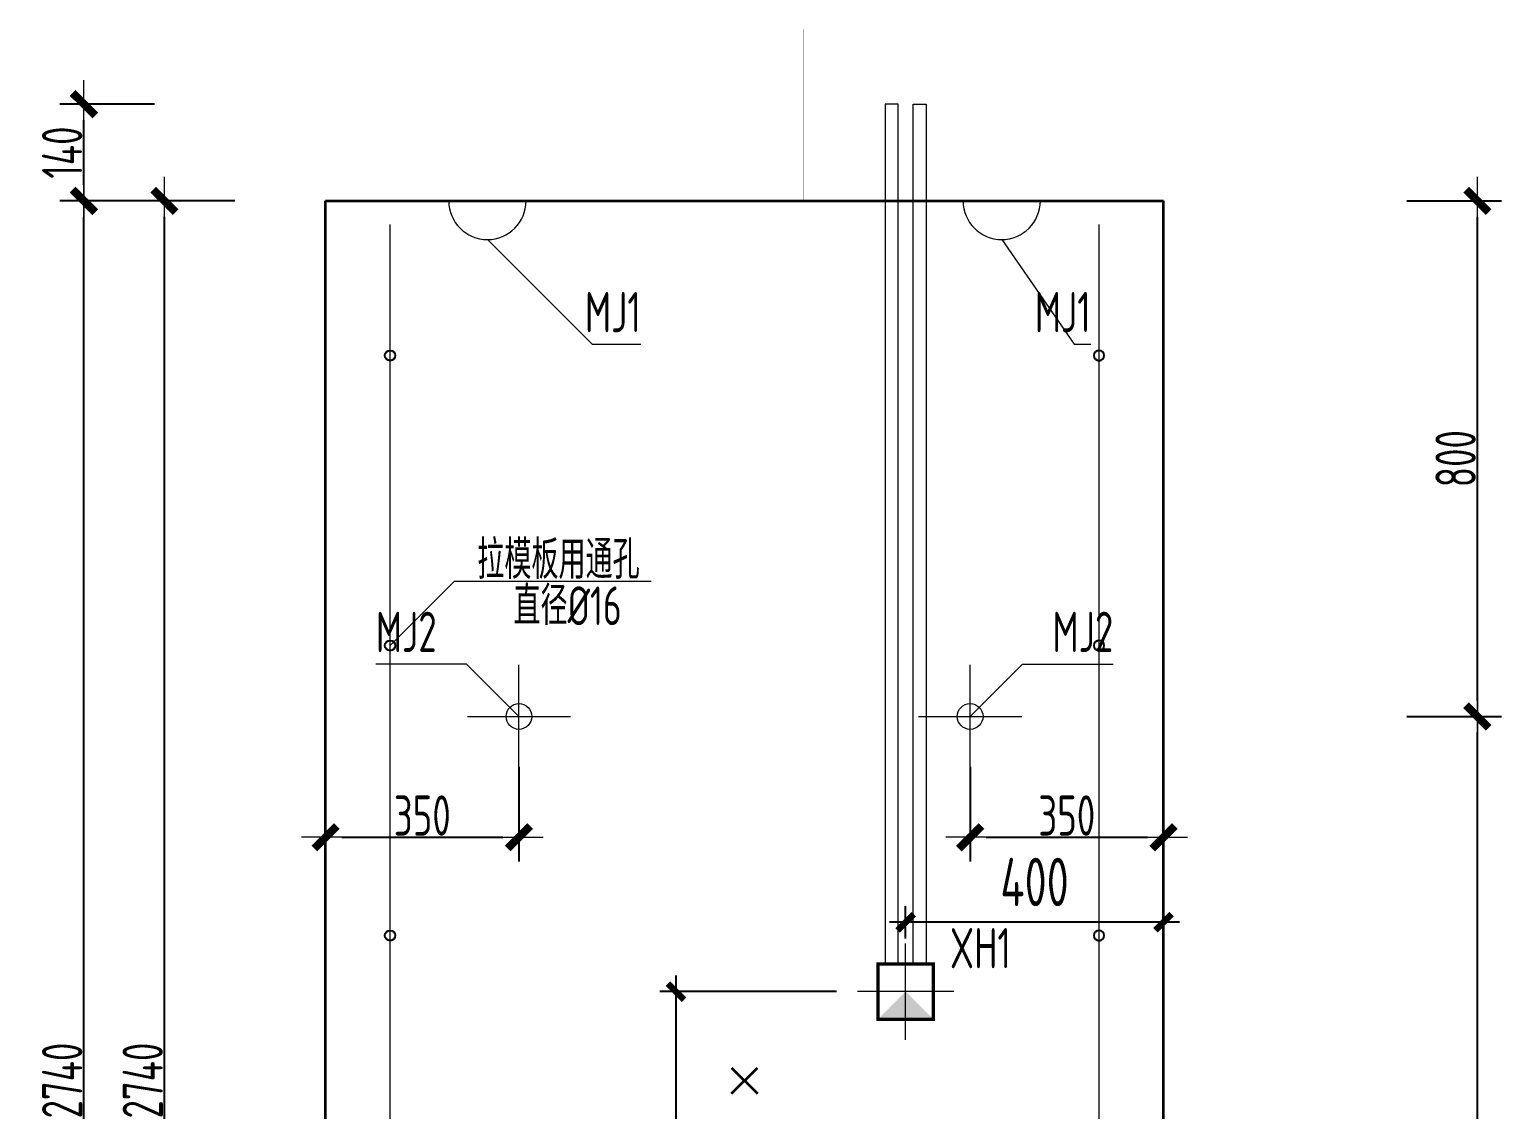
# Model space of a CAD drawing. Extents: x -85320 to 1679916, y -1321939 to 627.
# Drawn here: x 1292576 to 1301712, y -1093587 to -1086883 of the extents above; entities that cross this region are included whole.
import ezdxf
from ezdxf.enums import TextEntityAlignment as Align

# ---------------------------------------------------------------- set-up
doc = ezdxf.new("R2010")
doc.units = 0
doc.header["$LTSCALE"] = 1000
doc.linetypes.add('DOTE', pattern=[2.42, 2, -0.2, 0.02, -0.2])
for name, color, linetype in [('DIAN BOX', 7, 'Continuous'), ('S_WALL', 9, 'Continuous'), ('套筒垫片', 7, 'Continuous'), ('拉模', 7, 'Continuous'), ('详图符号', 7, 'Continuous')]:
    doc.layers.add(name, color=color, linetype=linetype)
for name, color, linetype, lineweight in [('WCOL', 7, 'Continuous', 0), ('参数表文字', 7, 'Continuous', 18), ('直线', 7, 'Continuous', 18), ('预制墙埋件', 8, 'Continuous', 18), ('预制墙墙身水平筋', 130, 'Continuous', 18), ('预制墙墙身纵向受力筋', 1, 'Continuous', 18), ('预制墙详图标注', 3, 'Continuous', 18), ('预制墙详图轮廓', 3, 'Continuous', 35)]:
    doc.layers.add(name, color=color, linetype=linetype, lineweight=lineweight)
doc.styles.add('TSSD_Dimension', font='tssdeng.shx', dxfattribs={"width": 0.7, "bigfont": 'hztxt.shx'})
doc.styles.add('TSSD_Num', font='tssdeng.shx', dxfattribs={"width": 0.7, "bigfont": 'hztxt.shx'})
doc.styles.add('TSSD_Rein', font='Tssdeng.shx', dxfattribs={"width": 0.7, "bigfont": 'hztxt.shx'})
doc.styles.add('样式 1', font='yjkeng.shx', dxfattribs={"width": 0.7, "bigfont": 'yjkchn.shx'})
doc.dimstyles.new('标注', dxfattribs={"dimtxt": 300, "dimasz": 100, "dimexe": 100, "dimexo": 250, "dimgap": 100, "dimtad": 1, "dimdec": 0, "dimlfac": 0.25, "dimzin": 0, "dimdsep": 46, "dimtxsty": 'TSSD_Dimension', "dimblk": 'ARCHTICK', "dimcen": 0, "dimdle": 100, "dimclrt": 7, "dimadec": 0, "dimazin": 0, "dimtfac": 1, "dimtdec": 0, "dimtix": 1, "dimtmove": 2, "dimatfit": 3, "dimfxl": 1, "dimtolj": 1, "dimtzin": 0, "dimarcsym": 0})
doc.dimstyles.new('盈建科结构', dxfattribs={"dimscale": 100, "dimtxt": 2.5, "dimasz": 1, "dimexe": 1.5, "dimexo": 0.625, "dimgap": 0.1, "dimtad": 1, "dimdec": 0, "dimrnd": 1, "dimzin": 0, "dimdsep": 46, "dimtxsty": '样式 1', "dimblk": '_yjkbk', "dimblk1": 'ARCHTICK', "dimblk2": 'ARCHTICK', "dimcen": 0.09, "dimadec": 0, "dimazin": 0, "dimtfac": 1, "dimtdec": 4, "dimtix": 1, "dimtmove": 2, "dimatfit": 3, "dimfxl": 1, "dimtolj": 1, "dimtzin": 0, "dimarcsym": 0})

# ---------------------------------------------------------------- blocks, each defined once
blk = doc.blocks.new('_yjkbk')
blk.add_line((-1, 0), (1.5, 0))
blk.add_lwpolyline([(-0.7, -0.7, 0.5, 0.5, 0), (0.7, 0.7, 0.5, 0.5, 0)], format="xyseb")
blk = doc.blocks.new('*D3679')
at = {"layer": 'Defpoints', "color": 0, "transparency": 16777216}
for p in [(1301062.1, -1087947.1), (1301562.1, -1087947.1), (1301062.1, -1091147.1)]:
    blk.add_point(p, dxfattribs=at)
at = {"layer": '预制墙详图标注', "color": 0, "lineweight": -2, "transparency": 16777216}
for p, q in [((1301124.6, -1087947.1), (1301712.1, -1087947.1)), ((1301562.1, -1091047.1), (1301562.1, -1088047.1)), ((1301124.6, -1091147.1), (1301712.1, -1091147.1))]:
    blk.add_line(p, q, dxfattribs=at)
at = {"layer": '预制墙详图标注', "color": 0, "lineweight": -2, "transparency": 16777216, "xscale": 100, "yscale": 100, "zscale": 100}
for p, rotation in [((1301562.1, -1087947.1), 90), ((1301562.1, -1091147.1), 270)]:
    blk.add_blockref('_yjkbk', p, dxfattribs=dict(at, rotation=rotation))
at = {"layer": '预制墙详图标注', "color": 0, "transparency": 16777216, "insert": (1301552.1, -1089547.1), "char_height": 250, "attachment_point": 8, "rotation": 90, "style": '样式 1'}
blk.add_mtext('\\A1;800', dxfattribs=at)
blk = doc.blocks.new('_ArchTick')
at = {"color": 0, "linetype": 'ByBlock', "const_width": 0.4}
blk.add_lwpolyline([(-0.5, -0.5), (0.5, 0.5)], dxfattribs=at)
blk = doc.blocks.new('*D3727')
at = {"layer": 'Defpoints', "color": 0, "transparency": 16777216}
for p in [(1298013.8, -1092424.3), (1299613.8, -1092693.2), (1298013.8, -1092775.1)]:
    blk.add_point(p, dxfattribs=at)
at = {"layer": 'WCOL', "color": 0, "lineweight": -2, "transparency": 16777216}
for p, q in [((1298013.8, -1092525.1), (1298013.8, -1092324.3)), ((1299613.8, -1092443.2), (1299613.8, -1092324.3)), ((1299713.8, -1092424.3), (1297913.8, -1092424.3))]:
    blk.add_line(p, q, dxfattribs=at)
at = {"layer": 'WCOL', "color": 0, "lineweight": -2, "transparency": 16777216, "xscale": 100, "yscale": 100, "zscale": 100, "rotation": 180}
blk.add_blockref('_ArchTick', (1298013.8, -1092424.3), dxfattribs=at)
at = {"layer": 'WCOL', "color": 0, "lineweight": -2, "transparency": 16777216, "xscale": 100, "yscale": 100, "zscale": 100}
blk.add_blockref('_ArchTick', (1299613.8, -1092424.3), dxfattribs=at)
at = {"layer": 'WCOL', "color": 7, "transparency": 16777216, "insert": (1298813.8, -1092174.3), "char_height": 300, "attachment_point": 5, "style": 'TSSD_Dimension'}
blk.add_mtext('\\A1;400', dxfattribs=at)
blk = doc.blocks.new('*D3728')
at = {"layer": 'Defpoints', "color": 0, "transparency": 16777216}
for p in [(1296588.8, -1092855.1), (1297834.5, -1092855.1), (1296810.7, -1098867.1)]:
    blk.add_point(p, dxfattribs=at)
at = {"layer": 'WCOL', "color": 0, "lineweight": -2, "transparency": 16777216}
for p, q in [((1296588.8, -1098967.1), (1296588.8, -1092755.1)), ((1297584.5, -1092855.1), (1296488.8, -1092855.1)), ((1296560.7, -1098867.1), (1296488.8, -1098867.1))]:
    blk.add_line(p, q, dxfattribs=at)
at = {"layer": 'WCOL', "color": 0, "lineweight": -2, "transparency": 16777216, "xscale": 100, "yscale": 100, "zscale": 100}
for p, rotation in [((1296588.8, -1092855.1), 90), ((1296588.8, -1098867.1), 270)]:
    blk.add_blockref('_ArchTick', p, dxfattribs=dict(at, rotation=rotation))
at = {"layer": 'WCOL', "color": 7, "transparency": 16777216, "insert": (1296338.8, -1095185.5), "char_height": 300, "attachment_point": 5, "rotation": 90, "style": 'TSSD_Dimension'}
blk.add_mtext('\\A1;1503', dxfattribs=at)
blk = doc.blocks.new('*D3729')
at = {"layer": 'Defpoints', "color": 0, "transparency": 16777216}
for p in [(1294413.8, -1091397.1), (1295613.8, -1091397.1), (1295613.8, -1091897.1)]:
    blk.add_point(p, dxfattribs=at)
at = {"layer": '预制墙详图标注', "color": 0, "lineweight": -2, "transparency": 16777216}
for p, q in [((1294413.8, -1091459.6), (1294413.8, -1092047.1)), ((1295613.8, -1091459.6), (1295613.8, -1092047.1)), ((1294513.8, -1091897.1), (1295513.8, -1091897.1))]:
    blk.add_line(p, q, dxfattribs=at)
at = {"layer": '预制墙详图标注', "color": 0, "lineweight": -2, "transparency": 16777216, "xscale": 100, "yscale": 100, "zscale": 100, "rotation": 180}
blk.add_blockref('_yjkbk', (1294413.8, -1091897.1), dxfattribs=at)
at = {"layer": '预制墙详图标注', "color": 0, "lineweight": -2, "transparency": 16777216, "xscale": 100, "yscale": 100, "zscale": 100}
blk.add_blockref('_yjkbk', (1295613.8, -1091897.1), dxfattribs=at)
at = {"layer": '预制墙详图标注', "color": 0, "transparency": 16777216, "insert": (1295013.8, -1091887.1), "char_height": 250, "attachment_point": 8, "style": '样式 1'}
blk.add_mtext('\\A1;350', dxfattribs=at)
blk = doc.blocks.new('*D3731')
at = {"layer": 'Defpoints', "color": 0, "transparency": 16777216}
for p in [(1298413.8, -1091397.1), (1299613.8, -1091397.1), (1299613.8, -1091897.1)]:
    blk.add_point(p, dxfattribs=at)
at = {"layer": '预制墙详图标注', "color": 0, "lineweight": -2, "transparency": 16777216}
for p, q in [((1298413.8, -1091459.6), (1298413.8, -1092047.1)), ((1299613.8, -1091459.6), (1299613.8, -1092047.1)), ((1298513.8, -1091897.1), (1299513.8, -1091897.1))]:
    blk.add_line(p, q, dxfattribs=at)
at = {"layer": '预制墙详图标注', "color": 0, "lineweight": -2, "transparency": 16777216, "xscale": 100, "yscale": 100, "zscale": 100, "rotation": 180}
blk.add_blockref('_yjkbk', (1298413.8, -1091897.1), dxfattribs=at)
at = {"layer": '预制墙详图标注', "color": 0, "lineweight": -2, "transparency": 16777216, "xscale": 100, "yscale": 100, "zscale": 100}
blk.add_blockref('_yjkbk', (1299613.8, -1091897.1), dxfattribs=at)
at = {"layer": '预制墙详图标注', "color": 0, "transparency": 16777216, "insert": (1299013.8, -1091887.1), "char_height": 250, "attachment_point": 8, "style": '样式 1'}
blk.add_mtext('\\A1;350', dxfattribs=at)
blk = doc.blocks.new('*D3741')
at = {"layer": 'Defpoints', "color": 0, "transparency": 16777216}
for p in [(1293413.8, -1087947.1), (1293913.8, -1087947.1), (1293913.8, -1098867.1)]:
    blk.add_point(p, dxfattribs=at)
at = {"layer": '预制墙详图标注', "color": 0, "lineweight": -2, "transparency": 16777216}
for p, q in [((1293851.3, -1087947.1), (1293263.8, -1087947.1)), ((1293413.8, -1098767.1), (1293413.8, -1088047.1)), ((1293851.3, -1098867.1), (1293263.8, -1098867.1))]:
    blk.add_line(p, q, dxfattribs=at)
at = {"layer": '预制墙详图标注', "color": 0, "lineweight": -2, "transparency": 16777216, "xscale": 100, "yscale": 100, "zscale": 100}
for p, rotation in [((1293413.8, -1087947.1), 90), ((1293413.8, -1098867.1), 270)]:
    blk.add_blockref('_yjkbk', p, dxfattribs=dict(at, rotation=rotation))
at = {"layer": '预制墙详图标注', "color": 0, "transparency": 16777216, "insert": (1293403.8, -1093407.1), "char_height": 250, "attachment_point": 8, "rotation": 90, "style": '样式 1'}
blk.add_mtext('\\A1;2740', dxfattribs=at)
blk = doc.blocks.new('*D3742')
at = {"layer": 'Defpoints', "color": 0, "transparency": 16777216}
for p in [(1292913.8, -1087947.1), (1293413.8, -1087947.1), (1293413.8, -1098867.1)]:
    blk.add_point(p, dxfattribs=at)
at = {"layer": '预制墙详图标注', "color": 0, "lineweight": -2, "transparency": 16777216}
for p, q in [((1293351.3, -1087947.1), (1292763.8, -1087947.1)), ((1292913.8, -1098767.1), (1292913.8, -1088047.1)), ((1293351.3, -1098867.1), (1292763.8, -1098867.1))]:
    blk.add_line(p, q, dxfattribs=at)
at = {"layer": '预制墙详图标注', "color": 0, "lineweight": -2, "transparency": 16777216, "xscale": 100, "yscale": 100, "zscale": 100}
for p, rotation in [((1292913.8, -1087947.1), 90), ((1292913.8, -1098867.1), 270)]:
    blk.add_blockref('_yjkbk', p, dxfattribs=dict(at, rotation=rotation))
at = {"layer": '预制墙详图标注', "color": 0, "transparency": 16777216, "insert": (1292903.8, -1093407.1), "char_height": 250, "attachment_point": 8, "rotation": 90, "style": '样式 1'}
blk.add_mtext('\\A1;2740', dxfattribs=at)
blk = doc.blocks.new('*D3743')
at = {"layer": 'Defpoints', "color": 0, "transparency": 16777216}
for p in [(1292913.8, -1087347.1), (1293413.8, -1087347.1), (1293413.8, -1087947.1)]:
    blk.add_point(p, dxfattribs=at)
at = {"layer": '预制墙详图标注', "color": 0, "lineweight": -2, "transparency": 16777216}
for p, q in [((1293351.3, -1087347.1), (1292763.8, -1087347.1)), ((1292913.8, -1087847.1), (1292913.8, -1087447.1)), ((1293351.3, -1087947.1), (1292763.8, -1087947.1))]:
    blk.add_line(p, q, dxfattribs=at)
at = {"layer": '预制墙详图标注', "color": 0, "lineweight": -2, "transparency": 16777216, "xscale": 100, "yscale": 100, "zscale": 100}
for p, rotation in [((1292913.8, -1087347.1), 90), ((1292913.8, -1087947.1), 270)]:
    blk.add_blockref('_yjkbk', p, dxfattribs=dict(at, rotation=rotation))
at = {"layer": '预制墙详图标注', "color": 0, "transparency": 16777216, "insert": (1292903.8, -1087647.1), "char_height": 250, "attachment_point": 8, "rotation": 90, "style": '样式 1'}
blk.add_mtext('\\A1;140', dxfattribs=at)
blk = doc.blocks.new('*D3752')
at = {"layer": 'Defpoints', "color": 0, "transparency": 16777216}
for p in [(1301062.1, -1091147.1), (1301562.1, -1091147.1), (1301062.1, -1096667.1)]:
    blk.add_point(p, dxfattribs=at)
at = {"layer": '预制墙详图标注', "color": 0, "lineweight": -2, "transparency": 16777216}
for p, q in [((1301124.6, -1091147.1), (1301712.1, -1091147.1)), ((1301562.1, -1096567.1), (1301562.1, -1091247.1)), ((1301124.6, -1096667.1), (1301712.1, -1096667.1))]:
    blk.add_line(p, q, dxfattribs=at)
at = {"layer": '预制墙详图标注', "color": 0, "lineweight": -2, "transparency": 16777216, "xscale": 100, "yscale": 100, "zscale": 100}
for p, rotation in [((1301562.1, -1091147.1), 90), ((1301562.1, -1096667.1), 270)]:
    blk.add_blockref('_yjkbk', p, dxfattribs=dict(at, rotation=rotation))
at = {"layer": '预制墙详图标注', "color": 0, "transparency": 16777216, "insert": (1301552.1, -1093907.1), "char_height": 250, "attachment_point": 8, "rotation": 90, "style": '样式 1'}
blk.add_mtext('\\A1;1390', dxfattribs=at)
blk = doc.blocks.new('线盒')
at = {"layer": 'DIAN BOX'}
h = blk.add_hatch(color=256, dxfattribs=at)
h.dxf.hatch_style = 1
h.paths.add_polyline_path([(1465682.5, -670175.4), (1465854.5, -670347.4), (1465510.5, -670347.4)])
at = {"color": 6, "const_width": 20}
blk.add_lwpolyline([(1465510.5, -670003.4), (1465854.5, -670003.4), (1465854.5, -670347.4), (1465510.5, -670347.4), (1465510.5, -670003.4)], dxfattribs=at)
at = {"layer": 'WCOL', "color": 4, "linetype": 'DOTE'}
for p, q in [((1465682.5, -670474.8), (1465682.5, -669876.1)), ((1465383.1, -670175.4), (1465981.8, -670175.4))]:
    blk.add_line(p, q, dxfattribs=at)
at = {"layer": 'WCOL', "color": 5}
blk.add_lwpolyline([(1465510.5, -670347.4), (1465854.5, -670347.4), (1465854.5, -670003.4), (1465510.5, -670003.4)], close=True, dxfattribs=at)
blk = doc.blocks.new('*D3015')
at = {"layer": 'Defpoints', "color": 0, "transparency": 16777216}
for p in [(1020088.1, -842246.6), (1021395.2, -842246.6), (1021395.2, -843206.6)]:
    blk.add_point(p, dxfattribs=at)
at = {"layer": '拉模', "color": 0, "lineweight": -2, "transparency": 16777216}
for p, q in [((1020088.1, -843306.6), (1020088.1, -842146.6)), ((1021145.2, -842246.6), (1019988.1, -842246.6)), ((1021145.2, -843206.6), (1019988.1, -843206.6))]:
    blk.add_line(p, q, dxfattribs=at)
at = {"layer": '拉模', "color": 0, "lineweight": -2, "transparency": 16777216, "xscale": 100, "yscale": 100, "zscale": 100}
for p, rotation in [((1020088.1, -842246.6), 90), ((1020088.1, -843206.6), 270)]:
    blk.add_blockref('_ArchTick', p, dxfattribs=dict(at, rotation=rotation))
at = {"layer": '拉模', "color": 7, "transparency": 16777216, "insert": (1019838.1, -842726.6), "char_height": 300, "attachment_point": 5, "rotation": 90, "style": 'TSSD_Dimension'}
blk.add_mtext('\\A1;240', dxfattribs=at)
blk = doc.blocks.new('*D3016')
at = {"layer": 'Defpoints', "color": 0, "transparency": 16777216}
for p in [(1021567.4, -839193.9), (1021167.4, -839294.6), (1021567.4, -839294.6)]:
    blk.add_point(p, dxfattribs=at)
at = {"layer": '拉模', "color": 0, "lineweight": -2, "transparency": 16777216}
for p, q in [((1021167.4, -839044.6), (1021167.4, -839093.9)), ((1021567.4, -839044.6), (1021567.4, -839093.9)), ((1021167.4, -839193.9), (1021067.4, -839193.9)), ((1021167.4, -839193.9), (1021567.4, -839193.9)), ((1021567.4, -839193.9), (1021667.4, -839193.9))]:
    blk.add_line(p, q, dxfattribs=at)
at = {"layer": '拉模', "color": 0, "lineweight": -2, "transparency": 16777216, "xscale": 100, "yscale": 100, "zscale": 100}
blk.add_blockref('_ArchTick', (1021167.4, -839193.9), dxfattribs=at)
at = {"layer": '拉模', "color": 0, "lineweight": -2, "transparency": 16777216, "xscale": 100, "yscale": 100, "zscale": 100, "rotation": 180}
blk.add_blockref('_ArchTick', (1021567.4, -839193.9), dxfattribs=at)
at = {"layer": '拉模', "color": 7, "transparency": 16777216, "insert": (1021367.4, -838943.9), "char_height": 300, "attachment_point": 5, "style": 'TSSD_Dimension'}
blk.add_mtext('\\A1;100', dxfattribs=at)
blk = doc.blocks.new('*D3017')
at = {"layer": 'Defpoints', "color": 0, "transparency": 16777216}
for p in [(1021567.4, -840446.6), (1020088.1, -842246.6), (1021567.4, -842246.6)]:
    blk.add_point(p, dxfattribs=at)
at = {"layer": '拉模', "color": 0, "lineweight": -2, "transparency": 16777216}
for p, q in [((1020088.1, -840346.6), (1020088.1, -842346.6)), ((1021317.4, -840446.6), (1019988.1, -840446.6)), ((1021317.4, -842246.6), (1019988.1, -842246.6))]:
    blk.add_line(p, q, dxfattribs=at)
at = {"layer": '拉模', "color": 0, "lineweight": -2, "transparency": 16777216, "xscale": 100, "yscale": 100, "zscale": 100}
for p, rotation in [((1020088.1, -840446.6), 90), ((1020088.1, -842246.6), 270)]:
    blk.add_blockref('_ArchTick', p, dxfattribs=dict(at, rotation=rotation))
at = {"layer": '拉模', "color": 7, "transparency": 16777216, "insert": (1019838.1, -841346.6), "char_height": 300, "attachment_point": 5, "rotation": 90, "style": 'TSSD_Dimension'}
blk.add_mtext('\\A1;450', dxfattribs=at)
blk = doc.blocks.new('*D3018')
at = {"layer": 'Defpoints', "color": 0, "transparency": 16777216}
for p in [(1021567.4, -838646.6), (1020088.1, -840446.6), (1021567.4, -840446.6)]:
    blk.add_point(p, dxfattribs=at)
at = {"layer": '拉模', "color": 0, "lineweight": -2, "transparency": 16777216}
for p, q in [((1020088.1, -838546.6), (1020088.1, -840546.6)), ((1021317.4, -838646.6), (1019988.1, -838646.6)), ((1021317.4, -840446.6), (1019988.1, -840446.6))]:
    blk.add_line(p, q, dxfattribs=at)
at = {"layer": '拉模', "color": 0, "lineweight": -2, "transparency": 16777216, "xscale": 100, "yscale": 100, "zscale": 100}
for p, rotation in [((1020088.1, -838646.6), 90), ((1020088.1, -840446.6), 270)]:
    blk.add_blockref('_ArchTick', p, dxfattribs=dict(at, rotation=rotation))
at = {"layer": '拉模', "color": 7, "transparency": 16777216, "insert": (1019838.1, -839546.6), "char_height": 300, "attachment_point": 5, "rotation": 90, "style": 'TSSD_Dimension'}
blk.add_mtext('\\A1;450', dxfattribs=at)
blk = doc.blocks.new('*D3019')
at = {"layer": 'Defpoints', "color": 0, "transparency": 16777216}
for p in [(1021567.4, -836846.6), (1020088.1, -838646.6), (1021567.4, -838646.6)]:
    blk.add_point(p, dxfattribs=at)
at = {"layer": '拉模', "color": 0, "lineweight": -2, "transparency": 16777216}
for p, q in [((1020088.1, -836746.6), (1020088.1, -838746.6)), ((1021317.4, -836846.6), (1019988.1, -836846.6)), ((1021317.4, -838646.6), (1019988.1, -838646.6))]:
    blk.add_line(p, q, dxfattribs=at)
at = {"layer": '拉模', "color": 0, "lineweight": -2, "transparency": 16777216, "xscale": 100, "yscale": 100, "zscale": 100}
for p, rotation in [((1020088.1, -836846.6), 90), ((1020088.1, -838646.6), 270)]:
    blk.add_blockref('_ArchTick', p, dxfattribs=dict(at, rotation=rotation))
at = {"layer": '拉模', "color": 7, "transparency": 16777216, "insert": (1019838.1, -837746.6), "char_height": 300, "attachment_point": 5, "rotation": 90, "style": 'TSSD_Dimension'}
blk.add_mtext('\\A1;450', dxfattribs=at)
blk = doc.blocks.new('*D3020')
at = {"layer": 'Defpoints', "color": 0, "transparency": 16777216}
for p in [(1021567.4, -835046.6), (1020088.1, -836846.6), (1021567.4, -836846.6)]:
    blk.add_point(p, dxfattribs=at)
at = {"layer": '拉模', "color": 0, "lineweight": -2, "transparency": 16777216}
for p, q in [((1020088.1, -834946.6), (1020088.1, -836946.6)), ((1021317.4, -835046.6), (1019988.1, -835046.6)), ((1021317.4, -836846.6), (1019988.1, -836846.6))]:
    blk.add_line(p, q, dxfattribs=at)
at = {"layer": '拉模', "color": 0, "lineweight": -2, "transparency": 16777216, "xscale": 100, "yscale": 100, "zscale": 100}
for p, rotation in [((1020088.1, -835046.6), 90), ((1020088.1, -836846.6), 270)]:
    blk.add_blockref('_ArchTick', p, dxfattribs=dict(at, rotation=rotation))
at = {"layer": '拉模', "color": 7, "transparency": 16777216, "insert": (1019838.1, -835946.6), "char_height": 300, "attachment_point": 5, "rotation": 90, "style": 'TSSD_Dimension'}
blk.add_mtext('\\A1;450', dxfattribs=at)
blk = doc.blocks.new('*D3021')
at = {"layer": 'Defpoints', "color": 0, "transparency": 16777216}
for p in [(1021567.4, -833246.6), (1020088.1, -835046.6), (1021567.4, -835046.6)]:
    blk.add_point(p, dxfattribs=at)
at = {"layer": '拉模', "color": 0, "lineweight": -2, "transparency": 16777216}
for p, q in [((1020088.1, -833146.6), (1020088.1, -835146.6)), ((1021317.4, -833246.6), (1019988.1, -833246.6)), ((1021317.4, -835046.6), (1019988.1, -835046.6))]:
    blk.add_line(p, q, dxfattribs=at)
at = {"layer": '拉模', "color": 0, "lineweight": -2, "transparency": 16777216, "xscale": 100, "yscale": 100, "zscale": 100}
for p, rotation in [((1020088.1, -833246.6), 90), ((1020088.1, -835046.6), 270)]:
    blk.add_blockref('_ArchTick', p, dxfattribs=dict(at, rotation=rotation))
at = {"layer": '拉模', "color": 7, "transparency": 16777216, "insert": (1019838.1, -834146.6), "char_height": 300, "attachment_point": 5, "rotation": 90, "style": 'TSSD_Dimension'}
blk.add_mtext('\\A1;450', dxfattribs=at)
blk = doc.blocks.new('*D3022')
at = {"layer": 'Defpoints', "color": 0, "transparency": 16777216}
for p in [(1020088.1, -832286.6), (1021567.4, -832286.6), (1021567.4, -833246.6)]:
    blk.add_point(p, dxfattribs=at)
at = {"layer": '拉模', "color": 0, "lineweight": -2, "transparency": 16777216}
for p, q in [((1020088.1, -833346.6), (1020088.1, -832186.6)), ((1021317.4, -832286.6), (1019988.1, -832286.6)), ((1021317.4, -833246.6), (1019988.1, -833246.6))]:
    blk.add_line(p, q, dxfattribs=at)
at = {"layer": '拉模', "color": 0, "lineweight": -2, "transparency": 16777216, "xscale": 100, "yscale": 100, "zscale": 100}
for p, rotation in [((1020088.1, -832286.6), 90), ((1020088.1, -833246.6), 270)]:
    blk.add_blockref('_ArchTick', p, dxfattribs=dict(at, rotation=rotation))
at = {"layer": '拉模', "color": 7, "transparency": 16777216, "insert": (1019838.1, -832766.6), "char_height": 300, "attachment_point": 5, "rotation": 90, "style": 'TSSD_Dimension'}
blk.add_mtext('\\A1;240', dxfattribs=at)
blk = doc.blocks.new('拉模孔')
at = {"layer": 'S_WALL'}
for centre in [(1021567.4, -833246.6), (1021567.4, -835046.6), (1021567.4, -836846.6), (1021567.4, -838646.6), (1021567.4, -840446.6), (1021567.4, -842246.6)]:
    blk.add_circle(centre, 32, dxfattribs=at)
at = {"layer": '拉模', "color": 3, "lineweight": 0}
blk.add_line((1021567.4, -843206.6), (1021567.4, -832432.7), dxfattribs=at)
at = {"layer": '拉模', "color": 3}
for base, p1, p2, picture, middle in [((1020088.1, -832286.6), (1021567.4, -833246.6), (1021567.4, -832286.6), '*D3022', (1019838.1, -832766.6)), ((1020088.1, -835046.6), (1021567.4, -833246.6), (1021567.4, -835046.6), '*D3021', (1019838.1, -834146.6)), ((1020088.1, -836846.6), (1021567.4, -835046.6), (1021567.4, -836846.6), '*D3020', (1019838.1, -835946.6)), ((1020088.1, -838646.6), (1021567.4, -836846.6), (1021567.4, -838646.6), '*D3019', (1019838.1, -837746.6)), ((1020088.1, -840446.6), (1021567.4, -838646.6), (1021567.4, -840446.6), '*D3018', (1019838.1, -839546.6)), ((1020088.1, -842246.6), (1021567.4, -840446.6), (1021567.4, -842246.6), '*D3017', (1019838.1, -841346.6)), ((1020088.1, -842246.6), (1021395.2, -843206.6), (1021395.2, -842246.6), '*D3015', (1019838.1, -842726.6))]:
    dim = blk.add_linear_dim(base=base, p1=p1, p2=p2, angle=90, dimstyle='标注', dxfattribs=at)
    dim.commit()
    dim.dimension.update_dxf_attribs({"geometry": picture, "text_midpoint": middle})
dim = blk.add_linear_dim(base=(1021567.4, -839193.9), p1=(1021167.4, -839294.6), p2=(1021567.4, -839294.6), dimstyle='标注', dxfattribs=at)
dim.commit()
dim.dimension.update_dxf_attribs({"geometry": '*D3016', "text_midpoint": (1021367.4, -838943.9)})

msp = doc.modelspace()

# ---------------------------------------------------------------- linework, layer by layer
at = {"layer": 'S_WALL'}
for centre in [(1294813.828, -1088907.058), (1294813.828, -1090707.058), (1294813.828, -1092507.058)]:
    msp.add_circle(centre, 32, dxfattribs=at)
at = {"layer": 'WCOL', "color": 7}
for points in [[(1297886.586, -1092683.058), (1297966.586, -1092683.058), (1297966.586, -1087347.058), (1297886.586, -1087347.058)], [(1298141.069, -1092683.058), (1298061.069, -1092683.058), (1298061.069, -1087347.058), (1298141.069, -1087347.058)]]:
    msp.add_lwpolyline(points, close=True, dxfattribs=at)
at = {"layer": '套筒垫片', "linetype": 'Continuous', "lineweight": 0}
msp.add_lwpolyline([(1294813.828, -1090707.058), (1295213.828, -1090307.058), (1296433.902, -1090307.058)], dxfattribs=at)
at = {"layer": '拉模', "color": 3, "lineweight": 0}
msp.add_line((1294813.828, -1098867.058), (1294813.828, -1088093.158), dxfattribs=at)
at = {"layer": '直线', "lineweight": 18}
for points in [[(1295417.828, -1088187.058), (1296067.828, -1088837.058), (1296370.712, -1088837.058)], [(1298609.828, -1088187.058), (1299059.828, -1088837.058), (1299162.712, -1088837.058)], [(1295613.828, -1091147.058), (1295288.828, -1090822.058), (1294725.366, -1090822.058)], [(1298413.828, -1091147.058), (1298738.828, -1090822.058), (1299302.289, -1090822.058)]]:
    msp.add_lwpolyline(points, dxfattribs=at)
at = {"layer": '预制墙埋件', "lineweight": 18}
for p, q in [((1295613.828, -1091467.058), (1295613.828, -1090827.058)), ((1298413.828, -1091467.058), (1298413.828, -1090827.058)), ((1295293.828, -1091147.058), (1295933.828, -1091147.058)), ((1298093.828, -1091147.058), (1298733.828, -1091147.058))]:
    msp.add_line(p, q, dxfattribs=at)
for centre in [(1295613.828, -1091147.058), (1298413.828, -1091147.058)]:
    msp.add_circle(centre, 80, dxfattribs=at)
for centre in [(1295417.828, -1087947.058), (1298609.828, -1087947.058)]:
    msp.add_arc(centre, 240, 180, 0, dxfattribs=at)
at = {"layer": '预制墙墙身水平筋', "lineweight": 18, "const_width": 0.18}
for points in [[(1293750.363, -1088107.058), (1293613.828, -1088107.058), (1293613.828, -1088067.058), (1294413.828, -1088067.058), (1294413.828, -1088107.058), (1293613.828, -1088107.058), (1293613.828, -1088067.058), (1293750.363, -1088067.058)], [(1293750.363, -1088107.058), (1293613.828, -1088107.058), (1293613.828, -1088067.058), (1294413.828, -1088067.058), (1294413.828, -1088107.058), (1293613.828, -1088107.058), (1293613.828, -1088067.058), (1293750.363, -1088067.058)], [(1299613.828, -1088067.058), (1300413.828, -1088067.058), (1300413.828, -1088107.058), (1300277.292, -1088107.058), (1300277.292, -1088067.058), (1300413.828, -1088067.058), (1300413.828, -1088107.058), (1299613.828, -1088107.058)], [(1299613.828, -1088067.058), (1300413.828, -1088067.058), (1300413.828, -1088107.058), (1300277.292, -1088107.058), (1300277.292, -1088067.058), (1300413.828, -1088067.058), (1300413.828, -1088107.058), (1299613.828, -1088107.058)], [(1293750.363, -1088927.058), (1293613.828, -1088927.058), (1293613.828, -1088887.058), (1294413.828, -1088887.058), (1294413.828, -1088927.058), (1293613.828, -1088927.058), (1293613.828, -1088887.058), (1293750.363, -1088887.058)], [(1293750.363, -1088927.058), (1293613.828, -1088927.058), (1293613.828, -1088887.058), (1294413.828, -1088887.058), (1294413.828, -1088927.058), (1293613.828, -1088927.058), (1293613.828, -1088887.058), (1293750.363, -1088887.058)], [(1299613.828, -1088887.058), (1300413.828, -1088887.058), (1300413.828, -1088927.058), (1300277.292, -1088927.058), (1300277.292, -1088887.058), (1300413.828, -1088887.058), (1300413.828, -1088927.058), (1299613.828, -1088927.058)], [(1299613.828, -1088887.058), (1300413.828, -1088887.058), (1300413.828, -1088927.058), (1300277.292, -1088927.058), (1300277.292, -1088887.058), (1300413.828, -1088887.058), (1300413.828, -1088927.058), (1299613.828, -1088927.058)], [(1293750.363, -1089727.058), (1293613.828, -1089727.058), (1293613.828, -1089687.058), (1294413.828, -1089687.058), (1294413.828, -1089727.058), (1293613.828, -1089727.058), (1293613.828, -1089687.058), (1293750.363, -1089687.058)], [(1293750.363, -1089727.058), (1293613.828, -1089727.058), (1293613.828, -1089687.058), (1294413.828, -1089687.058), (1294413.828, -1089727.058), (1293613.828, -1089727.058), (1293613.828, -1089687.058), (1293750.363, -1089687.058)], [(1299613.828, -1089687.058), (1300413.828, -1089687.058), (1300413.828, -1089727.058), (1300277.292, -1089727.058), (1300277.292, -1089687.058), (1300413.828, -1089687.058), (1300413.828, -1089727.058), (1299613.828, -1089727.058)], [(1299613.828, -1089687.058), (1300413.828, -1089687.058), (1300413.828, -1089727.058), (1300277.292, -1089727.058), (1300277.292, -1089687.058), (1300413.828, -1089687.058), (1300413.828, -1089727.058), (1299613.828, -1089727.058)], [(1293750.363, -1090527.058), (1293613.828, -1090527.058), (1293613.828, -1090487.058), (1294413.828, -1090487.058), (1294413.828, -1090527.058), (1293613.828, -1090527.058), (1293613.828, -1090487.058), (1293750.363, -1090487.058)], [(1293750.363, -1090527.058), (1293613.828, -1090527.058), (1293613.828, -1090487.058), (1294413.828, -1090487.058), (1294413.828, -1090527.058), (1293613.828, -1090527.058), (1293613.828, -1090487.058), (1293750.363, -1090487.058)], [(1299613.828, -1090487.058), (1300413.828, -1090487.058), (1300413.828, -1090527.058), (1300277.292, -1090527.058), (1300277.292, -1090487.058), (1300413.828, -1090487.058), (1300413.828, -1090527.058), (1299613.828, -1090527.058)], [(1299613.828, -1090487.058), (1300413.828, -1090487.058), (1300413.828, -1090527.058), (1300277.292, -1090527.058), (1300277.292, -1090487.058), (1300413.828, -1090487.058), (1300413.828, -1090527.058), (1299613.828, -1090527.058)], [(1293750.363, -1091327.058), (1293613.828, -1091327.058), (1293613.828, -1091287.058), (1294413.828, -1091287.058), (1294413.828, -1091327.058), (1293613.828, -1091327.058), (1293613.828, -1091287.058), (1293750.363, -1091287.058)], [(1293750.363, -1091327.058), (1293613.828, -1091327.058), (1293613.828, -1091287.058), (1294413.828, -1091287.058), (1294413.828, -1091327.058), (1293613.828, -1091327.058), (1293613.828, -1091287.058), (1293750.363, -1091287.058)], [(1299613.828, -1091287.058), (1300413.828, -1091287.058), (1300413.828, -1091327.058), (1300277.292, -1091327.058), (1300277.292, -1091287.058), (1300413.828, -1091287.058), (1300413.828, -1091327.058), (1299613.828, -1091327.058)], [(1299613.828, -1091287.058), (1300413.828, -1091287.058), (1300413.828, -1091327.058), (1300277.292, -1091327.058), (1300277.292, -1091287.058), (1300413.828, -1091287.058), (1300413.828, -1091327.058), (1299613.828, -1091327.058)], [(1293750.363, -1092127.058), (1293613.828, -1092127.058), (1293613.828, -1092087.058), (1294413.828, -1092087.058), (1294413.828, -1092127.058), (1293613.828, -1092127.058), (1293613.828, -1092087.058), (1293750.363, -1092087.058)], [(1293750.363, -1092127.058), (1293613.828, -1092127.058), (1293613.828, -1092087.058), (1294413.828, -1092087.058), (1294413.828, -1092127.058), (1293613.828, -1092127.058), (1293613.828, -1092087.058), (1293750.363, -1092087.058)], [(1299613.828, -1092087.058), (1300413.828, -1092087.058), (1300413.828, -1092127.058), (1300277.292, -1092127.058), (1300277.292, -1092087.058), (1300413.828, -1092087.058), (1300413.828, -1092127.058), (1299613.828, -1092127.058)], [(1299613.828, -1092087.058), (1300413.828, -1092087.058), (1300413.828, -1092127.058), (1300277.292, -1092127.058), (1300277.292, -1092087.058), (1300413.828, -1092087.058), (1300413.828, -1092127.058), (1299613.828, -1092127.058)], [(1293750.363, -1092927.058), (1293613.828, -1092927.058), (1293613.828, -1092887.058), (1294413.828, -1092887.058), (1294413.828, -1092927.058), (1293613.828, -1092927.058), (1293613.828, -1092887.058), (1293750.363, -1092887.058)], [(1293750.363, -1092927.058), (1293613.828, -1092927.058), (1293613.828, -1092887.058), (1294413.828, -1092887.058), (1294413.828, -1092927.058), (1293613.828, -1092927.058), (1293613.828, -1092887.058), (1293750.363, -1092887.058)], [(1299613.828, -1092887.058), (1300413.828, -1092887.058), (1300413.828, -1092927.058), (1300277.292, -1092927.058), (1300277.292, -1092887.058), (1300413.828, -1092887.058), (1300413.828, -1092927.058), (1299613.828, -1092927.058)], [(1299613.828, -1092887.058), (1300413.828, -1092887.058), (1300413.828, -1092927.058), (1300277.292, -1092927.058), (1300277.292, -1092887.058), (1300413.828, -1092887.058), (1300413.828, -1092927.058), (1299613.828, -1092927.058)]]:
    msp.add_lwpolyline(points, close=True, dxfattribs=at)
at = {"layer": '预制墙墙身纵向受力筋', "lineweight": 18, "const_width": 0.18}
for points in [[(1294981.828, -1087947.058), (1294981.828, -1086883.058), (1295045.828, -1086883.058), (1295045.828, -1087947.058)], [(1295781.828, -1087947.058), (1295781.828, -1086883.058), (1295845.828, -1086883.058), (1295845.828, -1087947.058)], [(1296581.828, -1087947.058), (1296581.828, -1086883.058), (1296645.828, -1086883.058), (1296645.828, -1087947.058)], [(1297381.828, -1087947.058), (1297381.828, -1086883.058), (1297445.828, -1086883.058), (1297445.828, -1087947.058)], [(1298181.828, -1087947.058), (1298181.828, -1086883.058), (1298245.828, -1086883.058), (1298245.828, -1087947.058)], [(1298981.828, -1087947.058), (1298981.828, -1086883.058), (1299045.828, -1086883.058), (1299045.828, -1087947.058)]]:
    msp.add_lwpolyline(points, close=True, dxfattribs=at)
at = {"layer": '预制墙详图标注', "lineweight": 35}
for p, q in [((1296933.828, -1093327.058), (1297093.828, -1093487.058)), ((1296933.828, -1093487.058), (1297093.828, -1093327.058))]:
    msp.add_line(p, q, dxfattribs=at)
at = {"layer": '预制墙详图轮廓', "lineweight": 35}
for p, q in [((1294413.828, -1087947.058), (1299613.828, -1087947.058)), ((1294413.828, -1098867.058), (1294413.828, -1087947.058)), ((1299613.828, -1098867.058), (1299613.828, -1087947.058))]:
    msp.add_line(p, q, dxfattribs=at)

# ---------------------------------------------------------------- block references
at = {"layer": 'WCOL', "color": 7, "xscale": -1}
msp.add_blockref('线盒', (2763696.281, -422679.622), dxfattribs=at)
at = {"layer": '拉模', "color": 3, "xscale": -1}
msp.add_blockref('拉模孔', (2320781.189, -255660.482), dxfattribs=at)

# ---------------------------------------------------------------- texts
at = {"layer": '参数表文字', "linetype": 'Continuous', "style": 'TSSD_Rein', "width": 0.7}
msp.add_text('XH1', height=250, dxfattribs=at).set_placement((1298477.461, -1092585.091), align=Align.MIDDLE_CENTER)
at = {"layer": '直线', "linetype": 'Continuous', "style": '样式 1', "width": 0.7}
for s, p in [('MJ1', (1296370.712, -1088837.058)), ('MJ1', (1299162.712, -1088837.058)), ('MJ2', (1299302.289, -1090822.058))]:
    msp.add_text(s, height=250, dxfattribs=at).set_placement(p, align=Align.BOTTOM_RIGHT)
msp.add_text('MJ2', height=250, dxfattribs=at).set_placement((1294725.366, -1090822.058), align=Align.BOTTOM_LEFT)
at = {"layer": '详图符号', "lineweight": 0, "style": 'TSSD_Num', "width": 0.7}
msp.add_text('拉模板用通孔', height=240, dxfattribs=at).set_placement((1295355.147, -1090053.596), align=Align.TOP_LEFT)
msp.add_text('直径%%C16', height=240, dxfattribs=at).set_placement((1295580.047, -1090580.06))

# ---------------------------------------------------------------- dimensions: what is measured, and where the dimension line sits
at = {"layer": 'WCOL', "color": 7}
dim = msp.add_linear_dim(base=(1298013.828, -1092424.318), p1=(1299613.828, -1092693.247), p2=(1298013.828, -1092775.058), angle=0, dimstyle='标注', dxfattribs=at)
dim.commit()
dim.dimension.update_dxf_attribs({"geometry": '*D3727', "text_midpoint": (1298813.828, -1092174.318)})
dim = msp.add_linear_dim(base=(1296588.832, -1092855.058), p1=(1296810.676, -1098867.058), p2=(1297834.476, -1092855.058), angle=90, dimstyle='标注', dxfattribs=at)
dim.commit()
dim.dimension.update_dxf_attribs({"geometry": '*D3728', "text_midpoint": (1296338.832, -1095185.488), "dimtype": 160})
at = {"layer": '预制墙详图标注'}
for p1, p2, distance, text, picture, middle in [((1293413.828, -1087947.058), (1293413.828, -1087347.058), 500, '140', '*D3743', (1292778.828, -1087647.058)), ((1293413.828, -1098867.058), (1293413.828, -1087947.058), 500, '2740', '*D3742', (1292778.828, -1093407.058)), ((1293913.828, -1098867.058), (1293913.828, -1087947.058), 500, '2740', '*D3741', (1293278.828, -1093407.058)), ((1301062.094, -1096667.058), (1301062.094, -1091147.058), -500, '1390', '*D3752', (1301427.094, -1093907.058)), ((1294413.828, -1091397.058), (1295613.828, -1091397.058), -500, '350', '*D3729', (1295013.828, -1091762.058)), ((1298413.828, -1091397.058), (1299613.828, -1091397.058), -500, '350', '*D3731', (1299013.828, -1091762.058))]:
    dim = msp.add_aligned_dim(p1=p1, p2=p2, distance=distance, text=text, dimstyle='盈建科结构', override={"dimscale": 100, "dimtxt": 2.5, "dimasz": 1, "dimexe": 1.5, "dimexo": 0.625, "dimgap": 0.1, "dimtad": 1, "dimlfac": 0.25, "dimrnd": 5, "dimdle": 0, "dimtix": 1, "dimfxlon": 0}, dxfattribs=at)
    dim.commit()
    dim.dimension.update_dxf_attribs({"geometry": picture, "text_midpoint": middle})
dim = msp.add_aligned_dim(p1=(1301062.094, -1091147.058), p2=(1301062.094, -1087947.058), distance=-500, dimstyle='盈建科结构', override={"dimscale": 100, "dimtxt": 2.5, "dimasz": 1, "dimexe": 1.5, "dimexo": 0.625, "dimgap": 0.1, "dimtad": 1, "dimlfac": 0.25, "dimrnd": 5, "dimdle": 0, "dimtix": 1, "dimfxlon": 0}, dxfattribs=at)
dim.commit()
dim.dimension.update_dxf_attribs({"geometry": '*D3679', "text_midpoint": (1301427.094, -1089547.058)})

doc.saveas('drawing.dxf')
